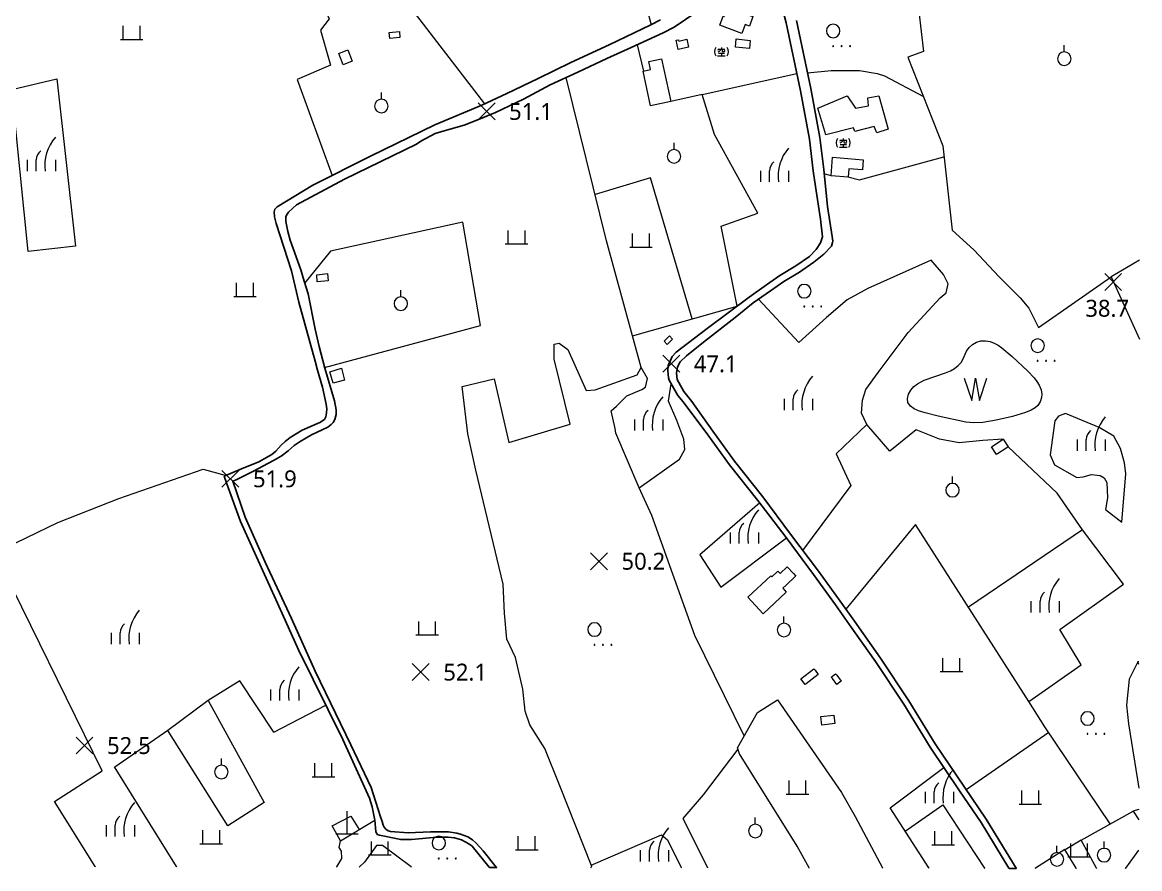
# Model space of a CAD drawing. Extents: x 219840 to 222438, y 2425093 to 2427865.
# Drawn here: x 221927.7 to 222423.1, y 2425092.7 to 2425467.9 of the extents above; entities that cross this region are included whole.
import ezdxf
from ezdxf.enums import TextEntityAlignment as Align

# ---------------------------------------------------------------- set-up
doc = ezdxf.new("R2010")
doc.units = 0
for name, color, linetype, lineweight in [('9310100', 7, 'Continuous', 20), ('9350204', 7, 'Continuous', 20), ('9520700', 5, 'Continuous', 20), ('9710500', 3, 'Continuous', 20), ('9720000', 3, 'Continuous', 20), ('9730200', 3, 'Continuous', 20), ('9730301', 3, 'Continuous', 20), ('9790103', 7, 'Continuous', 20)]:
    doc.layers.add(name, color=color, linetype=linetype, lineweight=lineweight)
doc.layers.add('9420001', color=1, linetype='Continuous')
doc.layers.add('9810200', color=7, linetype='Continuous')
doc.layers.add('9790201', color=34, linetype='145', lineweight=20, true_color=0xa55200)
doc.styles.add('LMP', font='Microsoft JhengHei.ttf')
doc.linetypes.add('145', pattern='A,0,-7.5,[10,base.shx,S=1,R=0,X=0,Y=0]', length=7.5)

# ---------------------------------------------------------------- blocks, each defined once
blk = doc.blocks.new('95270')
at = {"linetype": 'Continuous'}
blk.add_lwpolyline([(-5, 5), (-1.67, -5), (0, 5), (1.67, -5), (5, 5)], dxfattribs=at)
blk = doc.blocks.new('97320')
at = {"linetype": 'Continuous'}
for points in [[(-3.75, 0), (-3.75, 6)], [(3.75, 0), (3.75, 6)], [(-5, 0), (5, 0)]]:
    blk.add_lwpolyline(points, dxfattribs=at)
blk = doc.blocks.new('97913')
at = {"linetype": 'Continuous'}
for points in [[(-10, 8.7, 0.333333), (-10, -6.3)], [(10, -6.3, 0.333333), (10, 8.7)]]:
    blk.add_lwpolyline(points, format="xyb", dxfattribs=at)
for points in [[(-5.3, 6.5), (-5.5, 5.4), (-6.1, 3.7)], [(-1.7, 5.9), (-2.2, 3.7), (-3.9, 1.8), (-6.1, 0.7)], [(-5.4, 5.9), (6.4, 5.9), (4.4, 4)], [(0, 8.7), (0, 6.2)], [(1.1, 5.9), (1.1, 2.6), (1.6, 1.5), (5.8, 1.5), (6.3, 2.1), (6, 3.3)], [(-6.9, -6.3), (6.9, -6.3)], [(-5.3, -1.5), (5.5, -1.5)], [(0, -1.5), (0, -6.3)]]:
    blk.add_lwpolyline(points, dxfattribs=at)
blk = doc.blocks.new('97200')
at = {"linetype": 'Continuous'}
for points in [[(6.25, 15, 0.214635), (1.75, 0)], [(-0.25, 9, 0.201941), (-2.25, 5)]]:
    blk.add_lwpolyline(points, format="xyb", dxfattribs=at)
for points in [[(-6.25, 5), (-6.25, 0)], [(-2.25, 0), (-2.25, 5)], [(6.25, 5), (6.25, 0)]]:
    blk.add_lwpolyline(points, dxfattribs=at)
blk = doc.blocks.new('97132')
at = {"linetype": 'Continuous'}
for points in [[(-3.2, 6.8, 1), (2.8, 6.8, 1)], [(-0.4, 0, 1), (0, 0, 1)], [(3.35, 0, 1), (3.75, 0, 1)], [(7.1, 0, 1), (7.5, 0, 1)]]:
    blk.add_lwpolyline(points, format="xyb", close=True, dxfattribs=at)
blk = doc.blocks.new('97331')
at = {"linetype": 'Continuous'}
blk.add_lwpolyline([(0, 3), (0, 6)], dxfattribs=at)
blk.add_lwpolyline([(-3, 0, 1), (3, 0, 1)], format="xyb", close=True, dxfattribs=at)
blk = doc.blocks.new('98120')
at = {"linetype": 'Continuous'}
for points in [[(-3.75, -3.75), (3.75, 3.75)], [(-3.75, 3.75), (3.75, -3.75)]]:
    blk.add_lwpolyline(points, dxfattribs=at)
blk = doc.blocks.new('93523')
at = {"linetype": 'Continuous'}
for points in [[(0, 10), (0, 0)], [(-5, 0), (5, 0)]]:
    blk.add_lwpolyline(points, dxfattribs=at)

msp = doc.modelspace()

# ---------------------------------------------------------------- linework, layer by layer
at = {"layer": '9310100', "flags": 128}
for points in [[(222252.85, 2425479.06), (222249.89, 2425471.1), (222251.65, 2425470.45), (222250.05, 2425466.17), (222248.13, 2425466.9), (222246.68, 2425463.01), (222236.91, 2425466.66), (222238.38, 2425470.63), (222238.9, 2425470.44), (222241.7, 2425478.01), (222243.19, 2425477.45), (222244.87, 2425482.01), (222252.85, 2425479.06)], [(222095.14, 2425461.25), (222090.63, 2425460.68), (222090.33, 2425463.34), (222094.97, 2425463.89), (222095.14, 2425461.25)], [(222222.32, 2425460.43), (222223.12, 2425456.96), (222218.5, 2425455.9), (222217.57, 2425459.97), (222218.66, 2425460.22), (222218.79, 2425459.6), (222222.32, 2425460.43)], [(222250.42, 2425459.85), (222250.11, 2425456.35), (222243.85, 2425456.94), (222244.23, 2425460.6), (222250.42, 2425459.85)], [(222074.03, 2425450.74), (222070.02, 2425449.13), (222068.03, 2425454.08), (222072.03, 2425455.69), (222074.03, 2425450.74)], [(222215.19, 2425432.76), (222206.19, 2425430.86), (222202.95, 2425446.25), (222206.24, 2425446.94), (222205.46, 2425450.6), (222211.18, 2425451.8), (222215.19, 2425432.76)], [(222293.42, 2425435.38), (222297.06, 2425429.86), (222302.93, 2425430.88), (222302.57, 2425434.43), (222307.49, 2425435.32), (222311.55, 2425420.54), (222306.62, 2425418.96), (222305.42, 2425421.7), (222296.8, 2425419.49), (222296.27, 2425421.13), (222283.94, 2425418.1), (222280.43, 2425429.9), (222293.42, 2425435.38)], [(222300.58, 2425407.02), (222300.23, 2425402.47), (222294.18, 2425402.94), (222293.9, 2425399.34), (222286.3, 2425399.92), (222286.94, 2425408.08), (222300.58, 2425407.02)], [(222063.36, 2425353.28), (222058.47, 2425352.81), (222058.3, 2425356.02), (222063.05, 2425356.59), (222063.36, 2425353.28)], [(222216.04, 2425327.43), (222213.59, 2425325.13), (222212.25, 2425326.55), (222214.7, 2425328.85), (222216.04, 2425327.43)], [(222070.59, 2425309.24), (222065.52, 2425307.87), (222064.12, 2425312.98), (222069.16, 2425314.53), (222070.59, 2425309.24)], [(222360.01, 2425276.54), (222359.6, 2425276.28), (222357.35, 2425279.76), (222362.55, 2425283.11), (222364.79, 2425279.63), (222363.78, 2425278.97), (222360.01, 2425276.54)], [(222269.64, 2425223.46), (222270.65, 2425222.37), (222270.55, 2425222.28), (222266.39, 2425218.41), (222264.84, 2425216.97), (222266.44, 2425215.25), (222256.19, 2425205.72), (222249.41, 2425213.02), (222259.64, 2425222.52), (222260.02, 2425222.12), (222262.65, 2425224.57), (222262.92, 2425224.28), (222263.68, 2425223.46), (222266.88, 2425226.43), (222269.64, 2425223.46)], [(222275.26, 2425174.65), (222274.83, 2425174.32), (222272.91, 2425176.82), (222278.71, 2425181.29), (222279.23, 2425180.63), (222280.64, 2425178.79), (222275.26, 2425174.65)], [(222290.82, 2425175.76), (222288.84, 2425174.27), (222286.85, 2425176.91), (222286.32, 2425177.62), (222288.3, 2425179.11), (222288.83, 2425178.41), (222290.82, 2425175.76)], [(222287.99, 2425157.01), (222282.18, 2425156.33), (222281.74, 2425160.08), (222287.54, 2425160.77), (222287.99, 2425157.01)]]:
    msp.add_lwpolyline(points, close=True, dxfattribs=at)
at = {"layer": '9420001', "flags": 128}
for points in [[(222270.98, 2425468.79), (222277.31, 2425438.53), (222281.37, 2425416.84), (222283.05, 2425402.62), (222284.64, 2425386.3), (222286.75, 2425373.03), (222287.14, 2425370.84), (222286.95, 2425370.27), (222286.43, 2425368.73), (222283.03, 2425365.2), (222278.65, 2425361.57), (222272.33, 2425357.21), (222265.36, 2425353.05), (222259.49, 2425348.88), (222251.82, 2425343.56), (222243.76, 2425337.03), (222229.73, 2425326.07), (222222.13, 2425320), (222219.44, 2425317.37), (222218.18, 2425315.13), (222217.73, 2425312.34), (222218.1, 2425309.6), (222221.01, 2425304.23), (222224.53, 2425299.83), (222233.8, 2425286.63), (222243.44, 2425273.37), (222256, 2425257.52), (222268.24, 2425240.93), (222280.65, 2425224.62), (222290.39, 2425211.27), (222296.65, 2425202.38), (222308.14, 2425185.98), (222320.79, 2425167.11), (222332.51, 2425147.97), (222345.41, 2425128.75), (222355.09, 2425114.55), (222368.28, 2425092.94), (222368.29, 2425092.93), (222368.41, 2425092.75), (222365.2, 2425092.75), (222365.09, 2425092.93), (222365.08, 2425092.95), (222352.82, 2425113.09), (222343.17, 2425127.24), (222330.25, 2425146.51), (222318.52, 2425165.65), (222305.92, 2425184.46), (222294.45, 2425200.83), (222288.2, 2425209.7), (222278.47, 2425223.03), (222266.42, 2425239.53), (222253.85, 2425255.89), (222241.3, 2425271.74), (222231.6, 2425285.06), (222220.64, 2425299.63), (222218.36, 2425302.48), (222214.52, 2425309.22), (222214.17, 2425310.35), (222214.03, 2425311.91), (222213.89, 2425313.61), (222214.1, 2425315.73), (222214.88, 2425317.71), (222215.8, 2425319.7), (222217.57, 2425321.68), (222220.12, 2425323.66), (222231.38, 2425332.23), (222249.92, 2425346.09), (222257.67, 2425351.47), (222263.63, 2425355.7), (222270.61, 2425359.88), (222276.74, 2425364.1), (222279.65, 2425367.24), (222281.66, 2425370.22), (222282.44, 2425372.74), (222281.65, 2425380.6), (222279.43, 2425395.1), (222278.4, 2425402.12), (222276.75, 2425416.13), (222272.72, 2425437.62), (222266.42, 2425467.72), (222263.62, 2425478.44)], [(222226.84, 2425472.58), (222216.66, 2425465.71), (222211.9, 2425463.28), (222197.69, 2425456.76), (222186.92, 2425451.88), (222173.99, 2425445.86), (222161.77, 2425440.15), (222149.91, 2425433.91), (222137.48, 2425427.96), (222129.93, 2425424.8), (222123.69, 2425422.35), (222115.81, 2425420.12), (222110.78, 2425418.61), (222104.45, 2425415.22), (222102.49, 2425413.96), (222070.58, 2425398.36), (222049.29, 2425387.07), (222045.7, 2425383.73), (222044.92, 2425382.37), (222044.54, 2425381.69), (222044.5, 2425379.67), (222045.38, 2425375.12), (222046.52, 2425371.27), (222051.18, 2425358.12), (222052.71, 2425353.13), (222054.44, 2425347.52), (222057.56, 2425331.8), (222059.29, 2425324.22), (222061.84, 2425314.55), (222066.18, 2425300.07), (222066.85, 2425296.13), (222066.86, 2425294.03), (222066.31, 2425291.82), (222065.53, 2425290.55), (222064.61, 2425289.63), (222063.16, 2425288.49), (222060.63, 2425287.19), (222055.96, 2425284.97), (222050.84, 2425282.06), (222048.31, 2425280.22), (222045.63, 2425277.93), (222042.49, 2425275.63), (222039.12, 2425273.57), (222029.86, 2425268.82), (222022.59, 2425265.13), (222020.99, 2425264.43), (222026.48, 2425248.58), (222035.34, 2425228.49), (222047.1, 2425203.57), (222057.49, 2425180.2), (222073.35, 2425147.6), (222082.32, 2425128.69), (222086.5, 2425115.57), (222087.25, 2425113.55), (222087.75, 2425111.96), (222088.22, 2425111), (222088.84, 2425110.19), (222089.9, 2425109.45), (222090.91, 2425109.1), (222098.8, 2425108.48), (222108.64, 2425109.03), (222116.72, 2425108.92), (222120.42, 2425108.41), (222122.03, 2425107.92), (222125.17, 2425106.77), (222127.38, 2425105.41), (222128.93, 2425103.93), (222132.11, 2425100.53), (222137.86, 2425093.36), (222137.87, 2425093.34), (222138.01, 2425093.17), (222134.9, 2425093.17), (222134.84, 2425093.24), (222134.75, 2425093.35), (222134.74, 2425093.36), (222127.22, 2425102.59), (222125.7, 2425103.61), (222122.48, 2425105.41), (222119.36, 2425106.28), (222116.53, 2425106.62), (222111.57, 2425106.59), (222100.23, 2425105.66), (222095.52, 2425105.56), (222086.11, 2425107.57), (222085.11, 2425107.86), (222084.43, 2425109.07), (222084, 2425114.16), (222082.9, 2425120.04), (222081.64, 2425123.91), (222069.84, 2425150), (222050.14, 2425189.72), (222042.99, 2425205.84), (222024.52, 2425246.55), (222018.38, 2425263.29), (222017.23, 2425266.68), (222024.96, 2425269.89), (222032.54, 2425273.03), (222038.28, 2425276.24), (222040.11, 2425277.77), (222042.49, 2425280.37), (222044.32, 2425282.13), (222046.54, 2425283.81), (222051.84, 2425287.07), (222059.65, 2425290.51), (222061.72, 2425291.82), (222062.33, 2425293.04), (222062.56, 2425294.8), (222062.71, 2425296.56), (222062.48, 2425298.63), (222060.79, 2425306.12), (222058.54, 2425313.62), (222057.49, 2425317.61), (222050.36, 2425343.78), (222047.05, 2425357.81), (222040.25, 2425378.69), (222039.57, 2425381.64), (222039.4, 2425383.83), (222039.74, 2425385.04), (222040.66, 2425386.16), (222056.58, 2425395.69), (222082.02, 2425408.55), (222110.59, 2425422.42), (222131.48, 2425431.14), (222142.49, 2425436.42), (222156.43, 2425443.06), (222170.88, 2425450.11), (222187.88, 2425457.94), (222206.32, 2425466.77), (222210.73, 2425469.06)]]:
    msp.add_lwpolyline(points, dxfattribs=at)
at = {"layer": '9520700', "flags": 128}
msp.add_lwpolyline([(222353.53, 2425290.5), (222349.56, 2425290.3), (222346.05, 2425290.69), (222333.76, 2425293.28), (222327.94, 2425294.75), (222325.12, 2425295.72), (222323.14, 2425296.62), (222321.44, 2425297.77), (222320.35, 2425299.3), (222320.13, 2425301.04), (222320.59, 2425303.08), (222321.62, 2425304.88), (222322.99, 2425306.38), (222324.59, 2425307.66), (222327.56, 2425309.31), (222337.03, 2425312.5), (222339.22, 2425313.45), (222340.98, 2425314.47), (222342.6, 2425315.69), (222343.94, 2425317.15), (222344.69, 2425318.4), (222346.36, 2425322.07), (222347.46, 2425323.78), (222348.96, 2425325.11), (222350.77, 2425326.09), (222352.74, 2425326.65), (222354.76, 2425326.7), (222356.76, 2425326.35), (222358.67, 2425325.68), (222360.42, 2425324.76), (222362.06, 2425323.64), (222366.65, 2425319.75), (222373.51, 2425313.21), (222376.28, 2425310.29), (222377.51, 2425308.73), (222378.57, 2425307.05), (222379.41, 2425305), (222379.73, 2425303.01), (222379.62, 2425301.64), (222379.01, 2425299.67), (222377.92, 2425297.98), (222376.76, 2425296.99), (222375, 2425295.99), (222372.43, 2425294.89), (222366.71, 2425293.09), (222359.47, 2425291.46), (222353.53, 2425290.5)], close=True, dxfattribs=at)
at = {"layer": '9790201', "flags": 128}
for points in [[(221982.67, 2425652.01), (222029.51, 2425512.86), (222042.48, 2425517.93), (222063.79, 2425469.46), (222059.96, 2425464.52), (222064.4, 2425448.91), (222049.61, 2425442.53), (222065.13, 2425400.01)], [(222132.71, 2425431.72), (222097.16, 2425478.23), (222078.36, 2425530.02), (222136.42, 2425552.01), (222147.24, 2425557.47), (222147.55, 2425557.62), (222147.96, 2425556.79), (222159.46, 2425532.62), (222185.9, 2425540.79), (222173.47, 2425613.2), (222170.32, 2425630.11), (222192.75, 2425639.54)], [(222328.12, 2425538.58), (222322.06, 2425499.42), (222327.29, 2425455.02), (222320.34, 2425452.46), (222335.81, 2425413.14), (222339.95, 2425375.71), (222349.58, 2425367), (222360.85, 2425355.14), (222370.07, 2425345.72), (222374.03, 2425341.16), (222378.28, 2425332.63), (222410.52, 2425355.1)], [(222192.28, 2425520.28), (222206.5, 2425466.86)], [(222203.22, 2425446.31), (222200.41, 2425458.01)], [(222229.15, 2425435.93), (222271.14, 2425445.18)], [(222275.84, 2425445.57), (222286.38, 2425446.55), (222298.87, 2425446.59), (222306.72, 2425445.22), (222309.98, 2425444.24), (222327.21, 2425434.99)], [(222166.09, 2425129.41), (222159.35, 2425145.98), (222152.66, 2425156.38), (222150.67, 2425162.42), (222149.67, 2425172.27), (222146.31, 2425186.3), (222142.54, 2425194.46), (222141.46, 2425205.9), (222140.97, 2425218.84), (222128.79, 2425269.3), (222125.22, 2425285.43), (222122.66, 2425306.51), (222136.94, 2425309.89), (222143.35, 2425281.62), (222170.57, 2425289.75), (222163.53, 2425318.5), (222163.49, 2425321.83), (222163.57, 2425325.17), (222165.71, 2425325.66), (222169.64, 2425322.84), (222177.73, 2425304.69), (222181.77, 2425304.96), (222200.31, 2425311.61), (222202.06, 2425314.93), (222186.77, 2425371.02), (222168.82, 2425443.45)], [(222244.61, 2425342.12), (222237.56, 2425377.6), (222253.79, 2425383.27), (222234.54, 2425418.23), (222229.15, 2425435.93), (222215.19, 2425432.76)], [(222298.89, 2425398.02), (222336.34, 2425408.29)], [(222286.32, 2425399.92), (222283.23, 2425400.82)], [(222206.28, 2425398.92), (222181.66, 2425391.65)], [(222224.64, 2425336.44), (222206.28, 2425398.92)], [(222293.68, 2425399.35), (222298.89, 2425398.02)], [(222130.87, 2425333.55), (222123.01, 2425379.27), (222064.39, 2425366.41), (222052.95, 2425352.35)], [(222302.19, 2425289.63), (222299.78, 2425294.62), (222300.15, 2425300.4), (222301.77, 2425305.11), (222307.17, 2425312.69), (222320.4, 2425330.33), (222334.72, 2425345.83), (222337.32, 2425347.97), (222338.23, 2425351.9), (222336.08, 2425356.12), (222330.61, 2425362.42), (222302.63, 2425349.93), (222293.37, 2425344.82), (222284.2, 2425337.09), (222272.06, 2425326.01), (222254.04, 2425345.1)], [(222423.1, 2425362.45), (222410.52, 2425355.1), (222423.04, 2425327.43)], [(222198.24, 2425328.95), (222244.61, 2425342.12)], [(222061.76, 2425314.82), (222130.87, 2425333.55)], [(222201.25, 2425261.49), (222190.93, 2425285.77), (222190.53, 2425287.76), (222188.72, 2425295.66), (222191.2, 2425297.72), (222195.78, 2425302.29), (222202.35, 2425305.07), (222204.07, 2425306.21), (222204.86, 2425309.99), (222202.06, 2425314.93)], [(222201.25, 2425261.49), (222219.13, 2425274.16), (222221.45, 2425278.5), (222221.04, 2425283.17), (222217.97, 2425291.32), (222214.22, 2425299.94), (222215.39, 2425307.7)], [(222362.52, 2425283.1), (222353.56, 2425282.46), (222343.05, 2425281.48), (222334.3, 2425283.12), (222324.04, 2425287.3), (222312.37, 2425277.79), (222302.19, 2425289.63), (222288.54, 2425276.62), (222295.1, 2425262.52), (222273.66, 2425233.8)], [(222386.56, 2425259.19), (222364.79, 2425279.63)], [(221941.99, 2425122.4), (221963.13, 2425136.1), (221915.5, 2425232.75), (221943.42, 2425246.19), (221970.57, 2425256.76), (222007.84, 2425269.84), (222018.09, 2425267.03)], [(222247.82, 2425151.52), (222225.9, 2425196), (222220.36, 2425211.31), (222206.75, 2425249.32), (222201.25, 2425261.49)], [(222397.7, 2425242.86), (222386.56, 2425259.19)], [(222254.67, 2425254.83), (222228.03, 2425231.76), (222237.42, 2425217.5), (222266.51, 2425239.4)], [(222323.68, 2425245.2), (222292.86, 2425207.76)], [(222373.95, 2425166.77), (222323.68, 2425245.2)], [(222397.7, 2425242.86), (222347.18, 2425208.54)], [(222410.05, 2425112.5), (222381.13, 2425155.57), (222373.95, 2425166.77), (222397.18, 2425183.02), (222387.65, 2425198.72), (222415.89, 2425218.81), (222397.7, 2425242.86)], [(222422.79, 2425183.18), (222422.23, 2425184.42), (222418.41, 2425176.68), (222417.25, 2425165.11), (222418.13, 2425156.94), (222422.69, 2425128.41)], [(222422.79, 2425184.35), (222422.23, 2425184.41)], [(222024.22, 2425175.87), (222010.14, 2425167.15)], [(222039.23, 2425153.11), (222024.22, 2425175.87)], [(222010.14, 2425167.15), (222034.98, 2425122), (222034.97, 2425121.99), (222018.9, 2425111.68), (221992.25, 2425153.92), (221968.7, 2425137.62)], [(222010.14, 2425167.15), (221992.25, 2425153.92)], [(222039.23, 2425153.11), (222062.35, 2425165.1)], [(222276.52, 2425093.09), (222271.29, 2425102.63), (222245.65, 2425143.63), (222244.81, 2425146.21), (222253.69, 2425161.84), (222262.54, 2425167.57), (222290.89, 2425126.49), (222296.92, 2425115.72), (222309.09, 2425093.03)], [(222382.79, 2425153.09), (222346.2, 2425127.58)], [(222244.97, 2425145.69), (222229.53, 2425125.46), (222220.59, 2425114.85), (222231.48, 2425093.17)], [(221996.11, 2425093.6), (221968.54, 2425137.87)], [(222329.6, 2425093), (222312.51, 2425119.68), (222336.31, 2425137.48)], [(222180.15, 2425093.6), (222166.09, 2425129.41)], [(221960.02, 2425093.67), (221941.99, 2425122.4)], [(222319.16, 2425109.29), (222335.91, 2425121.02), (222354.3, 2425092.95)], [(222404.04, 2425092.86), (222397.14, 2425105.26), (222420.19, 2425118.19), (222422.67, 2425114.24)], [(222422.68, 2425118.85), (222420.09, 2425118.13)], [(222068.86, 2425105.04), (222065.14, 2425111.65), (222073.35, 2425116), (222077.04, 2425109.97)], [(222067.13, 2425093.47), (222069.33, 2425097.15), (222069.27, 2425100.37), (222068.19, 2425102.11), (222068.86, 2425105.04), (222084, 2425114.16)], [(222179.93, 2425094.16), (222211.09, 2425107.67), (222213.81, 2425105.37), (222219.9, 2425093.2)], [(222397.14, 2425105.26), (222390.03, 2425101.01)], [(222100.1, 2425093.41), (222087.45, 2425102.94), (222084.75, 2425102.95), (222079.43, 2425095.53), (222077.19, 2425093.46)], [(222395, 2425092.88), (222389.98, 2425101.1), (222376.93, 2425092.91)], [(222422.64, 2425100.8), (222416.87, 2425092.84)], [(221960.13, 2425093.49), (221960.02, 2425093.67)], [(221996.22, 2425093.43), (221996.11, 2425093.6)], [(222067.03, 2425093.3), (222067.13, 2425093.47)], [(222077.19, 2425093.46), (222077, 2425093.28)], [(222100.34, 2425093.24), (222100.1, 2425093.41)], [(222179.91, 2425093.27), (222180.15, 2425093.6)], [(222179.78, 2425093.09), (222179.91, 2425093.27)], [(222219.9, 2425093.2), (222219.99, 2425093.02)], [(222231.48, 2425093.17), (222231.57, 2425093)], [(222276.62, 2425092.92), (222276.52, 2425093.09)], [(222309.09, 2425093.03), (222309.18, 2425092.86)], [(222329.72, 2425092.82), (222329.6, 2425093)], [(222354.3, 2425092.95), (222354.42, 2425092.77)], [(222376.93, 2425092.91), (222376.65, 2425092.73)], [(222395.11, 2425092.7), (222395, 2425092.88)], [(222404.14, 2425092.68), (222404.04, 2425092.86)], [(222416.87, 2425092.84), (222416.74, 2425092.66)]]:
    msp.add_lwpolyline(points, dxfattribs=at)
for points in [[(221923.05, 2425438.14), (221943.02, 2425442.89), (221951.33, 2425368.65), (221930.3, 2425366.24)], [(222415.22, 2425246.26), (222416.97, 2425267.79), (222416.43, 2425272.63), (222414.64, 2425278.91), (222411.72, 2425284.43), (222405.12, 2425288.24), (222390.26, 2425294.47), (222387.05, 2425293.31), (222385.49, 2425291.24), (222383.46, 2425276.17), (222385.39, 2425271.69), (222395.25, 2425266.14), (222398.05, 2425266.35), (222401.76, 2425267.45), (222405.53, 2425266.94), (222407.4, 2425265.96), (222408.5, 2425263.95), (222408.82, 2425257.1), (222407.93, 2425251.95)]]:
    msp.add_lwpolyline(points, close=True, dxfattribs=at)

# ---------------------------------------------------------------- block references
at = {"layer": '9350204'}
msp.add_blockref('93523', (222071.66, 2425108.13), dxfattribs=at)
at = {"layer": '9520700'}
msp.add_blockref('95270', (222350.36, 2425305.2), dxfattribs=at)
at = {"layer": '9710500'}
for p in [(222287.41, 2425457.32), (222274.59, 2425341.92), (222378.07, 2425317.78), (222181.6, 2425191.88), (222400.16, 2425152.46), (222112.56, 2425097.23)]:
    msp.add_blockref('97132', p, dxfattribs=at)
at = {"layer": '9720000'}
for p in [(221936.12, 2425401.95), (222261.18, 2425397.14), (222271.75, 2425295.98), (222205.4, 2425286.88), (222401.61, 2425277.93), (222247.79, 2425236.77), (222381.17, 2425206.31), (221973.33, 2425192.27), (222044.07, 2425167.17), (222334.27, 2425121.7), (221971.15, 2425106.94), (222207.97, 2425095.83)]:
    msp.add_blockref('97200', p, dxfattribs=at)
at = {"layer": '9730200'}
for p in [(221976.19, 2425460.32), (222146.85, 2425369.67), (222202.02, 2425368.26), (222026.45, 2425346.39), (222107.22, 2425196.32), (222339.64, 2425180.02), (222061.22, 2425133.39), (222271.42, 2425125.68), (222374.64, 2425121.25), (222011.47, 2425103.67), (222336.03, 2425103.28), (222086.22, 2425098.74), (222151.36, 2425101.07), (222396.29, 2425097.87)]:
    msp.add_blockref('97320', p, dxfattribs=at)
at = {"layer": '9730301'}
for p in [(222389.69, 2425451.79), (222086.91, 2425430.79), (222216.66, 2425408.48), (222095.55, 2425343.21), (222340.11, 2425260.49), (222265.41, 2425198.5), (222015.99, 2425135.55), (222252.7, 2425109.37), (222407.33, 2425098.67), (222386.45, 2425096.83)]:
    msp.add_blockref('97331', p, dxfattribs=at)
at = {"layer": '9790103', "xscale": 0.25, "yscale": 0.25, "zscale": 0.25}
for p in [(222237.66, 2425454.58), (222291.7, 2425414.19)]:
    msp.add_blockref('97913', p, dxfattribs=at)
at = {"layer": '9810200'}
for p in [(222133.54, 2425428.42, 51.12), (222411.34, 2425352.73, 38.71), (222215.42, 2425316.54, 47.05), (222019.99, 2425265.52, 51.9), (222183.37, 2425228.98, 50.19), (222104.36, 2425179.81, 52.08), (221955.29, 2425147.25, 52.48)]:
    msp.add_blockref('98120', p, dxfattribs=at)

# ---------------------------------------------------------------- texts
at = {"layer": '9810200', "style": 'LMP'}
for s, p in [('51.1', (222143.54, 2425428.42, 51.12)), ('38.7', (222399.01, 2425341.14, 38.71)), ('47.1', (222225.42, 2425316.54, 47.05)), ('51.9', (222029.99, 2425265.52, 51.9)), ('50.2', (222193.37, 2425228.98, 50.19)), ('52.1', (222114.36, 2425179.81, 52.08)), ('52.5', (221965.29, 2425147.25, 52.48))]:
    msp.add_text(s, height=7.5, dxfattribs=at).set_placement(p, align=Align.MIDDLE_LEFT)

doc.saveas('drawing.dxf')
